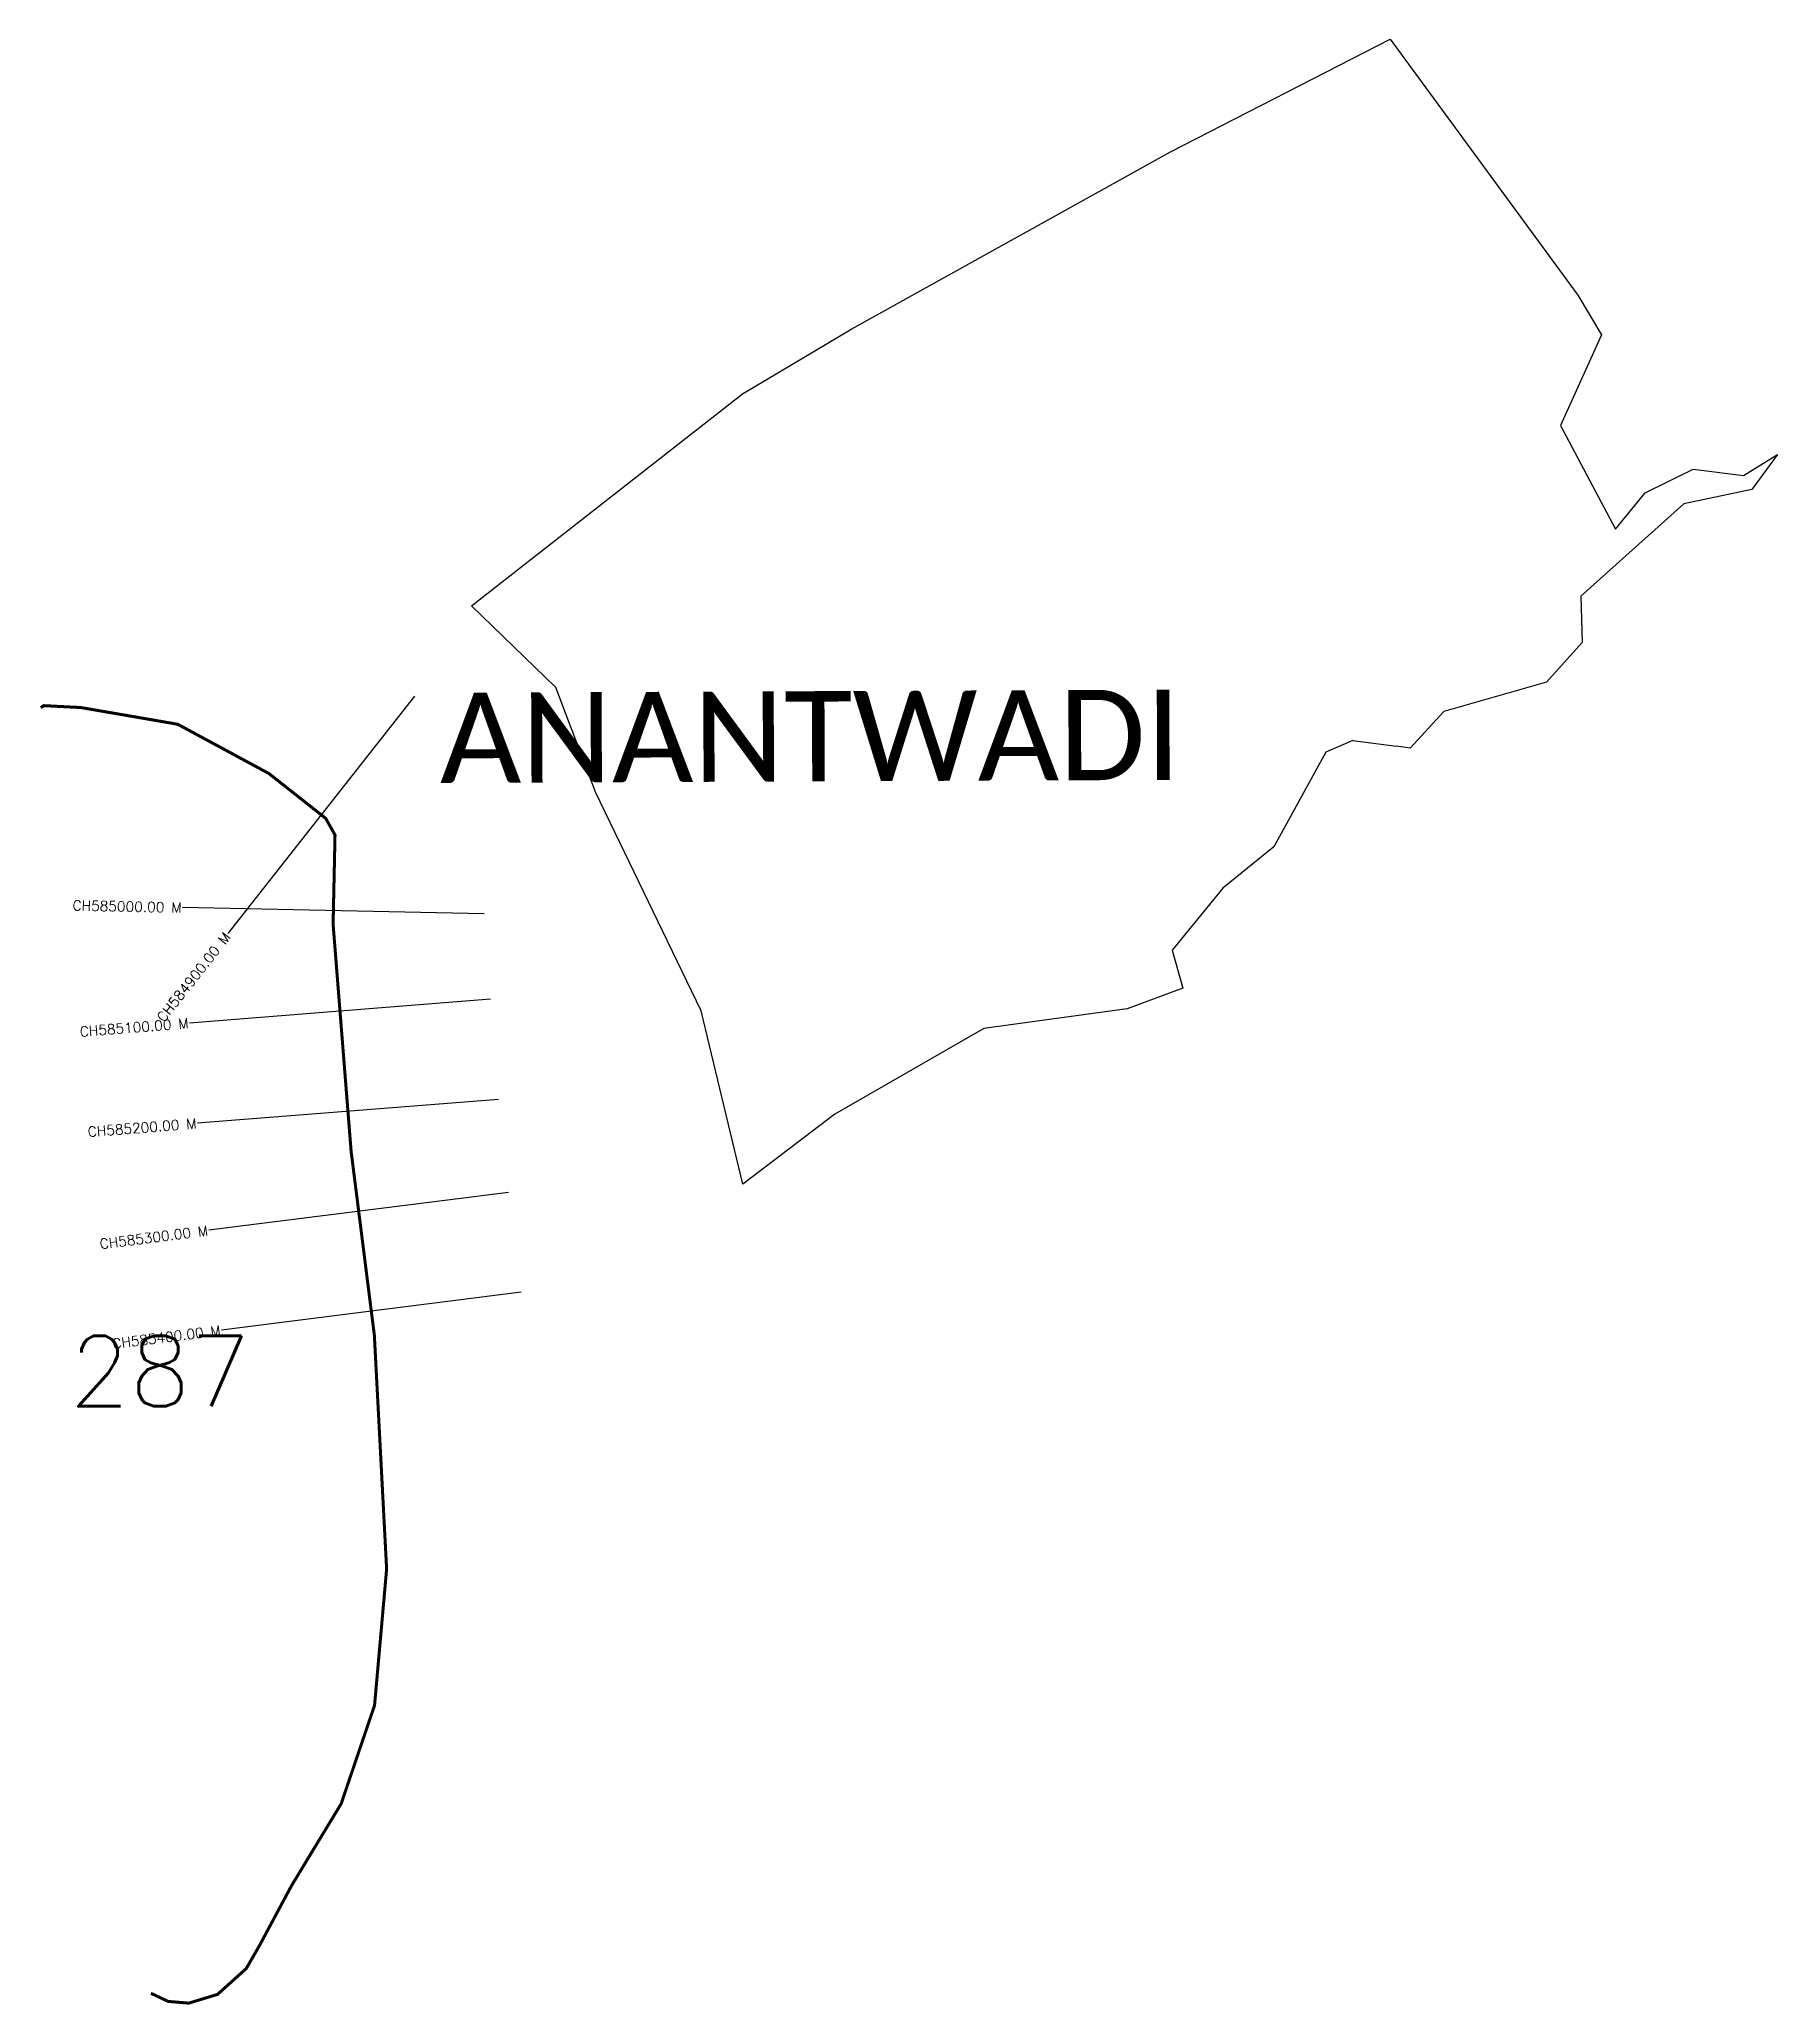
# Model space of a CAD drawing. Header units: metres. Extents: x 323853 to 325581, y 1837277 to 1839231.
import ezdxf
from ezdxf.enums import TextEntityAlignment as Align

# ---------------------------------------------------------------- set-up
doc = ezdxf.new("R2010")
doc.units = ezdxf.units.M
for name, color, linetype in [('CS', 134, 'Continuous'), ('CSMark', 6, 'Continuous'), ('NATURALLY PROTECTED', 3, 'Continuous'), ('VILLAGE NAME', 250, 'Continuous')]:
    doc.layers.add(name, color=color, linetype=linetype)
doc.styles.get("Standard").update_dxf_attribs({"font": 'simplex.shx'})

msp = doc.modelspace()

# ---------------------------------------------------------------- linework, layer by layer
at = {"color": 6, "flags": 128}
for points in [[(325158.5, 1838533.5), (325131.5, 1838521.8), (325079.7, 1838427.9), (325029.1, 1838386.7), (324978.6, 1838325.1), (324989.3, 1838287.3), (324934, 1838266.7), (324791.5, 1838247.2), (324643.4, 1838162), (324552, 1838092.6), (324510.6, 1838264.7), (324405.9, 1838481.5), (324366, 1838586.2), (324282.1, 1838667.5), (324551.6, 1838878.2), (324660.2, 1838942.9), (324977.1, 1839118.7), (325195.5, 1839230.6), (325382.2, 1838976.2), (325405.6, 1838936.8), (325364.9, 1838846.6), (325419.6, 1838743.5), (325449.1, 1838779.9), (325496.7, 1838803.1), (325546.8, 1838797), (325580.7, 1838817.9), (325554.9, 1838783.2), (325487.3, 1838768.9), (325385, 1838677), (325386.3, 1838631.1), (325351, 1838591.5), (325248.7, 1838562.4), (325215.4, 1838526), (325201.9, 1838527.8)], [(325158.5, 1838533.5), (325201.9, 1838527.8)]]:
    msp.add_lwpolyline(points, dxfattribs=at)
at = {"layer": 'CS'}
for p, q in [((324225.6, 1838577.6), (324040.1, 1838341.8)), ((324294.9, 1838361.2), (323995, 1838367.4)), ((324301, 1838276.4), (324001.9, 1838252.7)), ((324308.9, 1838176.7), (324009.8, 1838153)), ((324318.9, 1838084.3), (324021.2, 1838046.7)), ((324331.4, 1837985.1), (324033.8, 1837947.5))]:
    msp.add_line(p, q, dxfattribs=at)
at = {"layer": 'NATURALLY PROTECTED', "const_width": 3, "flags": 128}
msp.add_lwpolyline([(323854, 1838566.1), (323856.8, 1838568.2), (323893.8, 1838566.3), (323990.1, 1838549.7), (324080.8, 1838500.7), (324137.2, 1838456.2), (324146.5, 1838439.6), (324144.6, 1838350.8), (324154.8, 1838222.2), (324162.5, 1838125.2), (324185.6, 1837942.3), (324197.8, 1837709.9), (324185.8, 1837574.4), (324152.6, 1837476.6), (324103.1, 1837394.9), (324071, 1837334.9), (324058.2, 1837312.7), (324029.7, 1837287.1), (324001.1, 1837278.4), (323980.7, 1837280.1), (323963.5, 1837288.2)], dxfattribs=at)

# ---------------------------------------------------------------- texts
at = {"insert": (323882.4, 1837941.7), "char_height": 70, "attachment_point": 1}
msp.add_mtext_dynamic_manual_height_columns('287', width=95.172, gutter_width=1, heights=[0], dxfattribs=at)
at = {"layer": 'CSMark'}
for s, rotation, p in [('CH585000.00 M', 358.8061, (323994, 1838367.4)), ('CH584900.00 M', 51.8144, (324039.5, 1838341)), ('CH585100.00 M', 4.5267, (324000.9, 1838252.6)), ('CH585200.00 M', 4.5267, (324008.8, 1838153)), ('CH585300.00 M', 7.2031, (324020.2, 1838046.5)), ('CH585400.00 M', 7.2031, (324032.8, 1837947.3))]:
    msp.add_text(s, height=10, rotation=rotation, dxfattribs=at).set_placement(p, align=Align.MIDDLE_RIGHT)
at = {"layer": 'VILLAGE NAME', "insert": (324250.5, 1838581), "char_height": 89.681, "attachment_point": 1, "rotation": 0.2435}
msp.add_mtext_dynamic_manual_height_columns('{\\fCalibri|b0|i0|c0|p34;ANANTWADI}', width=921.212, gutter_width=448.4, heights=[0], dxfattribs=at)

doc.saveas('drawing.dxf')
